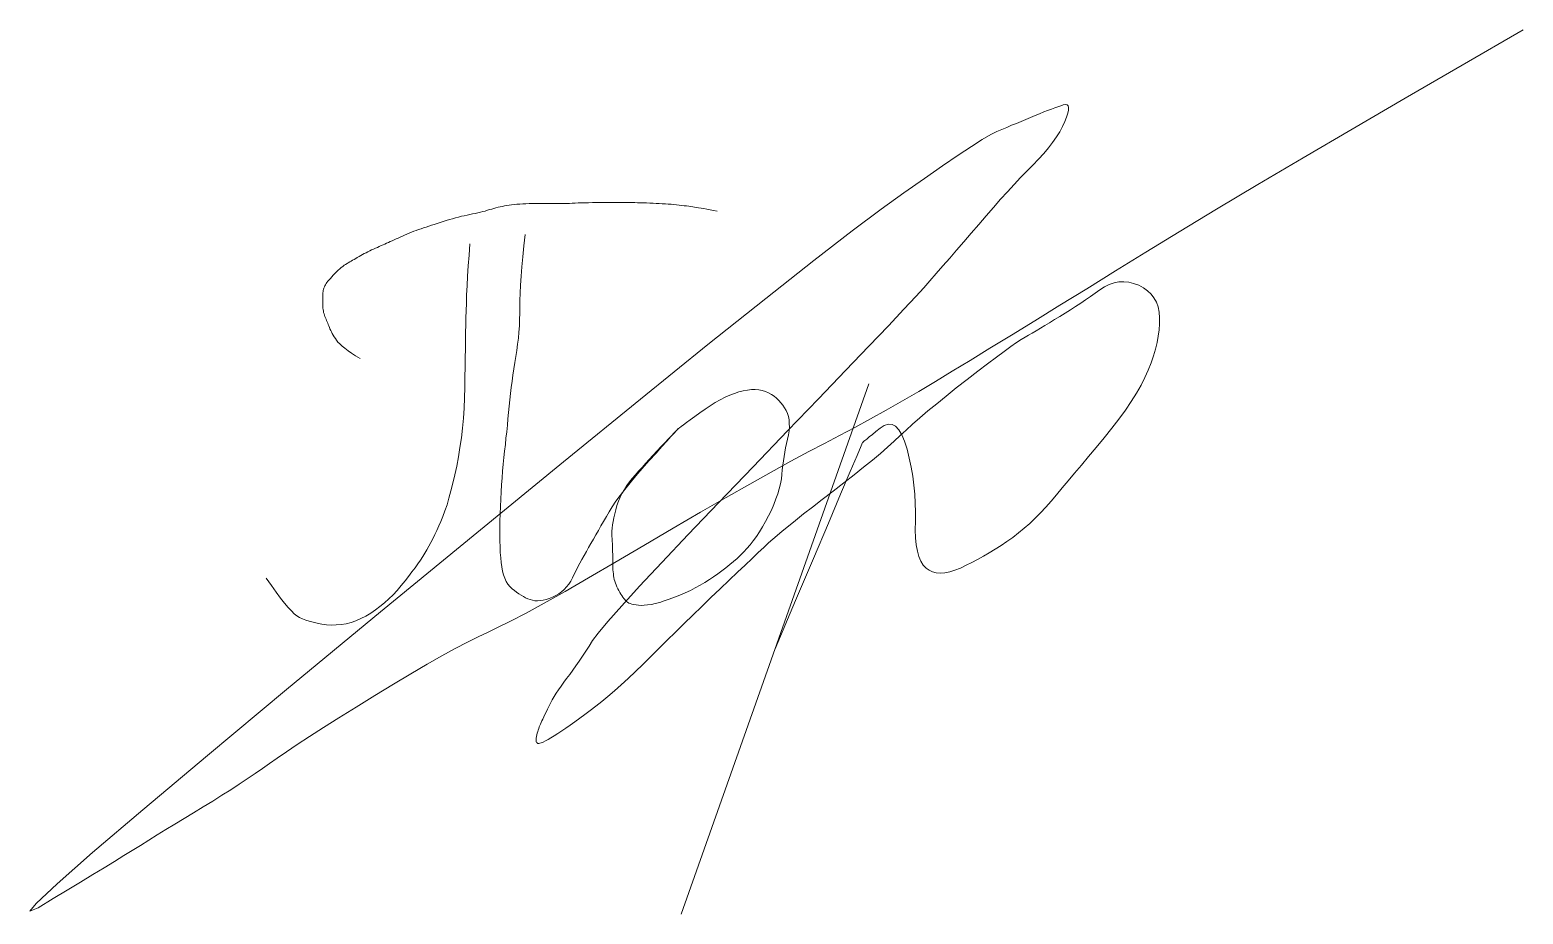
# Model space of a CAD drawing. Header units: metres. Extents: x 0.8 to 16.1, y -2.5 to 6.5.
import ezdxf

# ---------------------------------------------------------------- set-up
doc = ezdxf.new("R2010")
doc.units = ezdxf.units.M
doc.layers.add('!_ПОДПИСИ_Инженеров', color=160, linetype='Continuous', lineweight=0, true_color=0x003fff)

msp = doc.modelspace()

# ---------------------------------------------------------------- linework, layer by layer
at = {"layer": '!_ПОДПИСИ_Инженеров', "color": 6}
for points in [[(8.43, 0.195), (8.639, 0.688), (8.82, 1.115), (8.973, 1.476), (9.098, 1.772), (9.195, 2.002), (9.265, 2.166), (9.306, 2.265), (9.32, 2.298), (9.323, 2.3), (9.332, 2.307), (9.346, 2.318), (9.365, 2.334), (9.39, 2.355), (9.421, 2.38), (9.458, 2.41), (9.5, 2.444), (9.543, 2.473), (9.584, 2.486), (9.623, 2.483), (9.658, 2.464), (9.691, 2.429), (9.722, 2.378), (9.75, 2.311), (9.775, 2.229), (9.797, 2.138), (9.816, 2.048), (9.832, 1.957), (9.844, 1.865), (9.853, 1.773), (9.859, 1.681), (9.861, 1.589), (9.86, 1.497), (9.859, 1.408), (9.862, 1.328), (9.869, 1.256), (9.881, 1.192), (9.896, 1.136), (9.916, 1.089), (9.94, 1.05), (9.968, 1.019), (9.999, 0.996), (10.035, 0.979), (10.073, 0.969), (10.115, 0.966), (10.161, 0.969), (10.21, 0.979), (10.263, 0.996), (10.319, 1.019), (10.377, 1.047), (10.436, 1.077), (10.494, 1.108), (10.553, 1.141), (10.613, 1.175), (10.672, 1.212), (10.732, 1.25), (10.792, 1.29), (10.852, 1.332), (10.911, 1.377), (10.968, 1.424), (11.025, 1.474), (11.081, 1.527), (11.136, 1.582), (11.19, 1.64), (11.243, 1.701), (11.297, 1.766), (11.355, 1.835), (11.417, 1.908), (11.482, 1.987), (11.552, 2.069), (11.625, 2.157), (11.701, 2.249), (11.782, 2.346), (11.861, 2.443), (11.933, 2.537), (11.999, 2.628), (12.059, 2.716), (12.112, 2.801), (12.159, 2.883), (12.199, 2.961), (12.232, 3.037), (12.261, 3.109), (12.285, 3.181), (12.305, 3.25), (12.322, 3.317), (12.334, 3.383), (12.343, 3.447), (12.347, 3.509), (12.348, 3.569), (12.343, 3.626), (12.332, 3.679), (12.315, 3.727), (12.291, 3.771), (12.262, 3.81), (12.226, 3.844), (12.183, 3.874), (12.135, 3.9), (12.083, 3.919), (12.033, 3.932), (11.983, 3.937), (11.933, 3.935), (11.884, 3.926), (11.835, 3.909), (11.787, 3.886), (11.74, 3.855), (11.693, 3.821), (11.644, 3.787), (11.594, 3.752), (11.544, 3.718), (11.492, 3.684), (11.44, 3.65), (11.386, 3.616), (11.332, 3.583), (11.278, 3.55), (11.227, 3.519), (11.178, 3.489), (11.133, 3.462), (11.09, 3.437), (11.05, 3.413), (11.013, 3.391), (10.978, 3.371), (10.939, 3.348), (10.891, 3.316), (10.832, 3.275), (10.764, 3.226), (10.685, 3.168), (10.596, 3.101), (10.496, 3.025), (10.387, 2.941), (10.276, 2.854), (10.173, 2.772), (10.077, 2.694), (9.988, 2.621), (9.906, 2.551), (9.831, 2.486), (9.764, 2.425), (9.704, 2.369), (9.644, 2.312), (9.577, 2.252), (9.503, 2.187), (9.421, 2.119), (9.332, 2.046), (9.235, 1.969), (9.132, 1.887), (9.021, 1.802), (8.911, 1.718), (8.81, 1.641), (8.719, 1.57), (8.638, 1.505), (8.566, 1.447), (8.503, 1.396), (8.45, 1.351), (8.407, 1.313), (8.364, 1.275), (8.315, 1.229), (8.258, 1.177), (8.195, 1.117), (8.124, 1.05), (8.047, 0.977), (7.962, 0.896), (7.871, 0.808), (7.776, 0.718), (7.684, 0.628), (7.593, 0.54), (7.503, 0.453), (7.416, 0.367), (7.33, 0.283), (7.246, 0.199), (7.164, 0.117), (7.083, 0.038), (7.006, -0.036), (6.932, -0.106), (6.861, -0.172), (6.792, -0.233), (6.727, -0.289), (6.664, -0.34), (6.604, -0.387), (6.547, -0.431), (6.492, -0.472), (6.44, -0.51), (6.39, -0.546), (6.343, -0.58), (6.298, -0.611), (6.256, -0.64), (6.216, -0.667), (6.179, -0.69), (6.145, -0.711), (6.116, -0.728), (6.089, -0.742), (6.067, -0.754), (6.048, -0.761), (6.033, -0.766), (6.021, -0.768), (6.013, -0.767), (6.005, -0.763), (6, -0.758), (5.996, -0.75), (5.994, -0.74), (5.994, -0.728), (5.995, -0.714), (5.998, -0.698), (6.002, -0.681), (6.006, -0.664), (6.011, -0.647), (6.016, -0.631), (6.021, -0.616), (6.027, -0.6), (6.033, -0.586), (6.039, -0.571), (6.046, -0.556), (6.054, -0.539), (6.063, -0.519), (6.073, -0.497), (6.084, -0.474), (6.096, -0.448), (6.11, -0.42), (6.124, -0.39), (6.14, -0.358), (6.158, -0.325), (6.178, -0.291), (6.2, -0.256), (6.223, -0.22), (6.249, -0.183), (6.277, -0.145), (6.306, -0.106), (6.337, -0.065), (6.369, -0.022), (6.401, 0.023), (6.434, 0.07), (6.467, 0.12), (6.501, 0.171), (6.536, 0.224), (6.571, 0.28), (6.627, 0.357), (6.726, 0.475), (6.867, 0.635), (7.05, 0.835), (7.276, 1.077), (7.543, 1.361), (7.853, 1.685), (8.205, 2.051), (8.558, 2.417), (8.873, 2.744), (9.149, 3.031), (9.386, 3.279), (9.584, 3.488), (9.743, 3.656), (9.864, 3.785), (9.945, 3.875), (10.008, 3.946), (10.073, 4.02), (10.14, 4.097), (10.209, 4.176), (10.28, 4.258), (10.353, 4.342), (10.428, 4.43), (10.505, 4.519), (10.581, 4.609), (10.656, 4.694), (10.728, 4.776), (10.798, 4.853), (10.866, 4.927), (10.931, 4.997), (10.995, 5.063), (11.056, 5.125), (11.114, 5.185), (11.167, 5.243), (11.215, 5.3), (11.258, 5.356), (11.297, 5.411), (11.33, 5.464), (11.359, 5.517), (11.383, 5.568), (11.401, 5.614), (11.414, 5.654), (11.42, 5.686), (11.421, 5.711), (11.417, 5.729), (11.406, 5.739), (11.389, 5.743), (11.367, 5.738), (11.34, 5.73), (11.311, 5.72), (11.279, 5.709), (11.245, 5.696), (11.207, 5.681), (11.167, 5.666), (11.125, 5.648), (11.08, 5.63), (11.033, 5.61), (10.985, 5.59), (10.937, 5.57), (10.889, 5.55), (10.84, 5.53), (10.791, 5.509), (10.741, 5.488), (10.691, 5.467), (10.628, 5.436), (10.541, 5.385), (10.43, 5.315), (10.295, 5.226), (10.135, 5.117), (9.951, 4.989), (9.743, 4.842), (9.51, 4.675), (9.216, 4.456), (8.824, 4.153), (8.334, 3.767), (7.745, 3.296), (7.059, 2.741), (6.274, 2.102), (5.39, 1.379), (4.409, 0.572), (3.453, -0.218), (2.645, -0.89), (1.986, -1.444), (1.476, -1.879), (1.114, -2.197), (0.901, -2.397), (0.836, -2.478), (0.92, -2.441), (1.074, -2.349), (1.218, -2.261), (1.352, -2.18), (1.477, -2.104), (1.592, -2.034), (1.697, -1.969), (1.793, -1.91), (1.88, -1.857), (1.962, -1.806), (2.047, -1.753), (2.134, -1.7), (2.223, -1.645), (2.315, -1.589), (2.408, -1.532), (2.504, -1.474), (2.602, -1.414), (2.699, -1.355), (2.793, -1.296), (2.883, -1.239), (2.969, -1.183), (3.052, -1.128), (3.131, -1.075), (3.206, -1.023), (3.278, -0.972), (3.356, -0.917), (3.45, -0.853), (3.56, -0.78), (3.686, -0.698), (3.828, -0.607), (3.986, -0.507), (4.16, -0.398), (4.35, -0.281), (4.542, -0.164), (4.719, -0.057), (4.884, 0.039), (5.034, 0.125), (5.171, 0.2), (5.294, 0.265), (5.404, 0.32), (5.5, 0.364), (5.603, 0.412), (5.734, 0.477), (5.892, 0.561), (6.077, 0.663), (6.29, 0.782), (6.53, 0.92), (6.798, 1.075), (7.093, 1.249), (7.392, 1.425), (7.671, 1.588), (7.931, 1.737), (8.171, 1.874), (8.391, 1.997), (8.592, 2.108), (8.773, 2.205), (8.935, 2.289), (9.087, 2.369), (9.243, 2.452), (9.402, 2.538), (9.563, 2.628), (9.727, 2.722), (9.894, 2.819), (10.063, 2.919), (10.235, 3.024), (10.418, 3.135), (10.619, 3.258), (10.839, 3.393), (11.076, 3.539), (11.332, 3.696), (11.606, 3.865), (11.899, 4.046), (12.209, 4.237), (12.549, 4.446), (12.929, 4.675), (13.349, 4.926), (13.81, 5.199), (14.31, 5.492), (14.851, 5.808), (15.432, 6.144), (16.052, 6.502)], [(4.201, 3.153), (4.156, 3.182), (4.115, 3.209), (4.079, 3.234), (4.046, 3.258), (4.019, 3.281), (3.995, 3.302), (3.976, 3.322), (3.962, 3.341), (3.95, 3.358), (3.938, 3.375), (3.928, 3.392), (3.918, 3.409), (3.91, 3.425), (3.902, 3.441), (3.894, 3.456), (3.888, 3.471), (3.882, 3.486), (3.876, 3.5), (3.871, 3.515), (3.865, 3.529), (3.859, 3.543), (3.854, 3.556), (3.849, 3.57), (3.843, 3.583), (3.838, 3.596), (3.834, 3.61), (3.83, 3.624), (3.827, 3.638), (3.825, 3.653), (3.823, 3.667), (3.822, 3.683), (3.822, 3.698), (3.822, 3.713), (3.822, 3.728), (3.822, 3.743), (3.822, 3.757), (3.822, 3.771), (3.822, 3.785), (3.822, 3.798), (3.822, 3.811), (3.823, 3.824), (3.824, 3.836), (3.826, 3.848), (3.829, 3.86), (3.832, 3.872), (3.837, 3.884), (3.842, 3.895), (3.848, 3.906), (3.855, 3.917), (3.864, 3.93), (3.874, 3.943), (3.885, 3.957), (3.898, 3.971), (3.912, 3.987), (3.927, 4.003), (3.944, 4.02), (3.961, 4.037), (3.978, 4.053), (3.994, 4.067), (4.01, 4.081), (4.025, 4.093), (4.04, 4.104), (4.054, 4.113), (4.068, 4.122), (4.081, 4.129), (4.095, 4.138), (4.11, 4.146), (4.125, 4.155), (4.141, 4.164), (4.157, 4.173), (4.173, 4.183), (4.191, 4.193), (4.208, 4.203), (4.226, 4.213), (4.244, 4.223), (4.263, 4.232), (4.281, 4.242), (4.3, 4.251), (4.319, 4.26), (4.339, 4.269), (4.359, 4.278), (4.378, 4.286), (4.397, 4.295), (4.416, 4.304), (4.435, 4.312), (4.454, 4.32), (4.472, 4.329), (4.49, 4.337), (4.509, 4.345), (4.528, 4.354), (4.548, 4.363), (4.568, 4.372), (4.589, 4.381), (4.61, 4.391), (4.632, 4.401), (4.655, 4.411), (4.678, 4.421), (4.701, 4.431), (4.725, 4.441), (4.749, 4.45), (4.773, 4.459), (4.798, 4.468), (4.823, 4.477), (4.849, 4.485), (4.875, 4.494), (4.901, 4.502), (4.929, 4.511), (4.957, 4.52), (4.987, 4.529), (5.017, 4.539), (5.047, 4.549), (5.079, 4.559), (5.111, 4.569), (5.142, 4.578), (5.173, 4.587), (5.203, 4.595), (5.233, 4.603), (5.263, 4.609), (5.292, 4.616), (5.32, 4.622), (5.348, 4.627), (5.375, 4.633), (5.401, 4.639), (5.427, 4.645), (5.451, 4.651), (5.475, 4.657), (5.498, 4.664), (5.52, 4.671), (5.542, 4.677), (5.563, 4.683), (5.585, 4.689), (5.607, 4.695), (5.63, 4.7), (5.652, 4.704), (5.674, 4.709), (5.697, 4.712), (5.72, 4.716), (5.745, 4.719), (5.771, 4.722), (5.799, 4.725), (5.828, 4.727), (5.859, 4.729), (5.891, 4.73), (5.924, 4.732), (5.958, 4.733), (5.99, 4.734), (6.02, 4.734), (6.05, 4.734), (6.078, 4.735), (6.105, 4.734), (6.13, 4.734), (6.154, 4.734), (6.177, 4.733), (6.202, 4.733), (6.227, 4.733), (6.252, 4.733), (6.279, 4.733), (6.306, 4.734), (6.334, 4.735), (6.362, 4.737), (6.392, 4.738), (6.423, 4.739), (6.457, 4.74), (6.493, 4.741), (6.53, 4.741), (6.569, 4.742), (6.611, 4.742), (6.654, 4.742), (6.697, 4.742), (6.738, 4.742), (6.777, 4.742), (6.814, 4.742), (6.849, 4.742), (6.882, 4.742), (6.913, 4.742), (6.942, 4.742), (6.971, 4.742), (7, 4.742), (7.029, 4.741), (7.059, 4.741), (7.09, 4.74), (7.121, 4.739), (7.153, 4.738), (7.186, 4.737), (7.218, 4.735), (7.25, 4.733), (7.281, 4.731), (7.312, 4.729), (7.342, 4.727), (7.371, 4.725), (7.399, 4.722), (7.427, 4.719), (7.454, 4.717), (7.48, 4.714), (7.504, 4.711), (7.528, 4.708), (7.55, 4.705), (7.571, 4.702), (7.591, 4.699), (7.609, 4.697), (7.629, 4.693), (7.651, 4.69), (7.676, 4.685), (7.703, 4.681), (7.734, 4.675), (7.767, 4.669), (7.803, 4.662), (7.841, 4.655)], [(5.883, 4.419), (5.87, 4.301), (5.859, 4.191), (5.849, 4.088), (5.842, 3.992), (5.836, 3.903), (5.832, 3.821), (5.829, 3.746), (5.829, 3.679), (5.829, 3.615), (5.827, 3.551), (5.824, 3.488), (5.819, 3.424), (5.814, 3.361), (5.806, 3.299), (5.798, 3.236), (5.788, 3.174), (5.777, 3.112), (5.767, 3.049), (5.758, 2.986), (5.75, 2.923), (5.741, 2.86), (5.734, 2.796), (5.727, 2.732), (5.721, 2.668), (5.715, 2.604), (5.708, 2.539), (5.702, 2.474), (5.695, 2.408), (5.688, 2.343), (5.682, 2.277), (5.674, 2.21), (5.667, 2.144), (5.66, 2.077), (5.654, 2.008), (5.648, 1.938), (5.643, 1.867), (5.638, 1.795), (5.634, 1.722), (5.631, 1.647), (5.628, 1.571), (5.626, 1.497), (5.625, 1.426), (5.625, 1.358), (5.626, 1.295), (5.628, 1.234), (5.63, 1.178), (5.634, 1.125), (5.638, 1.076), (5.644, 1.031), (5.652, 0.988), (5.663, 0.95), (5.676, 0.915), (5.691, 0.883), (5.708, 0.855), (5.728, 0.83), (5.75, 0.809), (5.773, 0.79), (5.796, 0.773), (5.819, 0.757), (5.842, 0.742), (5.865, 0.729), (5.888, 0.717), (5.911, 0.707), (5.934, 0.698), (5.958, 0.691), (5.983, 0.686), (6.01, 0.685), (6.038, 0.687), (6.067, 0.691), (6.097, 0.698), (6.129, 0.709), (6.163, 0.722), (6.196, 0.738), (6.226, 0.756), (6.255, 0.777), (6.282, 0.801), (6.306, 0.827), (6.328, 0.856), (6.349, 0.887), (6.367, 0.921), (6.384, 0.956), (6.402, 0.993), (6.421, 1.03), (6.441, 1.068), (6.462, 1.107), (6.484, 1.146), (6.507, 1.187), (6.53, 1.228), (6.554, 1.27), (6.579, 1.313), (6.604, 1.357), (6.63, 1.402), (6.656, 1.448), (6.683, 1.495), (6.711, 1.543), (6.739, 1.592), (6.77, 1.643), (6.807, 1.699), (6.85, 1.758), (6.898, 1.821), (6.952, 1.889), (7.011, 1.96), (7.076, 2.035), (7.147, 2.114), (7.217, 2.19), (7.276, 2.256), (7.327, 2.312), (7.369, 2.358), (7.401, 2.393), (7.424, 2.419), (7.438, 2.434), (7.442, 2.439), (7.446, 2.441), (7.456, 2.449), (7.473, 2.462), (7.497, 2.479), (7.528, 2.502), (7.566, 2.529), (7.611, 2.562), (7.662, 2.6), (7.717, 2.638), (7.77, 2.673), (7.821, 2.705), (7.872, 2.733), (7.921, 2.759), (7.969, 2.78), (8.016, 2.799), (8.062, 2.814), (8.106, 2.825), (8.148, 2.833), (8.188, 2.837), (8.227, 2.838), (8.264, 2.835), (8.299, 2.828), (8.332, 2.818), (8.363, 2.804), (8.392, 2.787), (8.42, 2.769), (8.445, 2.749), (8.469, 2.727), (8.49, 2.704), (8.51, 2.679), (8.527, 2.653), (8.543, 2.624), (8.556, 2.594), (8.565, 2.562), (8.572, 2.529), (8.575, 2.493), (8.576, 2.456), (8.573, 2.417), (8.567, 2.376), (8.557, 2.333), (8.547, 2.289), (8.537, 2.245), (8.528, 2.201), (8.521, 2.156), (8.514, 2.111), (8.508, 2.066), (8.503, 2.02), (8.499, 1.974), (8.494, 1.927), (8.485, 1.878), (8.473, 1.828), (8.458, 1.776), (8.439, 1.723), (8.417, 1.667), (8.392, 1.61), (8.363, 1.552), (8.332, 1.494), (8.302, 1.44), (8.27, 1.388), (8.239, 1.341), (8.207, 1.296), (8.175, 1.255), (8.143, 1.217), (8.11, 1.183), (8.077, 1.15), (8.042, 1.118), (8.006, 1.086), (7.968, 1.054), (7.929, 1.023), (7.889, 0.992), (7.847, 0.961), (7.804, 0.931), (7.76, 0.901), (7.714, 0.872), (7.666, 0.844), (7.617, 0.818), (7.567, 0.792), (7.515, 0.768), (7.461, 0.744), (7.406, 0.722), (7.352, 0.701), (7.301, 0.684), (7.254, 0.669), (7.209, 0.658), (7.169, 0.649), (7.131, 0.643), (7.097, 0.64), (7.066, 0.639), (7.038, 0.641), (7.013, 0.644), (6.99, 0.647), (6.97, 0.651), (6.953, 0.657), (6.938, 0.663), (6.925, 0.67), (6.915, 0.678), (6.907, 0.687), (6.898, 0.698), (6.889, 0.71), (6.879, 0.723), (6.869, 0.738), (6.859, 0.754), (6.849, 0.771), (6.838, 0.79), (6.827, 0.809), (6.818, 0.828), (6.81, 0.847), (6.803, 0.866), (6.796, 0.885), (6.791, 0.904), (6.787, 0.922), (6.784, 0.94), (6.782, 0.959), (6.78, 0.979), (6.778, 1.001), (6.777, 1.024), (6.776, 1.048), (6.775, 1.074), (6.775, 1.101), (6.775, 1.13), (6.775, 1.158), (6.774, 1.187), (6.774, 1.214), (6.773, 1.241), (6.772, 1.267), (6.771, 1.293), (6.769, 1.318), (6.768, 1.343), (6.767, 1.368), (6.768, 1.396), (6.77, 1.426), (6.774, 1.459), (6.78, 1.494), (6.787, 1.532), (6.796, 1.572), (6.807, 1.614), (6.819, 1.658), (6.834, 1.7), (6.852, 1.741), (6.872, 1.781), (6.894, 1.821), (6.918, 1.859), (6.945, 1.896), (6.975, 1.932), (7.006, 1.968), (7.039, 2.006), (7.074, 2.045), (7.11, 2.085), (7.148, 2.126), (7.187, 2.168), (7.228, 2.212), (7.27, 2.257), (7.31, 2.299), (7.345, 2.336), (7.375, 2.368), (7.399, 2.393), (7.418, 2.413), (7.432, 2.428), (7.44, 2.436), (7.442, 2.439)], [(5.319, 4.324), (5.311, 4.207), (5.304, 4.097), (5.297, 3.992), (5.292, 3.894), (5.287, 3.803), (5.284, 3.718), (5.281, 3.639), (5.279, 3.567), (5.278, 3.496), (5.277, 3.419), (5.275, 3.338), (5.274, 3.252), (5.272, 3.162), (5.271, 3.066), (5.269, 2.966), (5.268, 2.86), (5.265, 2.754), (5.261, 2.649), (5.254, 2.546), (5.244, 2.444), (5.233, 2.345), (5.219, 2.247), (5.204, 2.152), (5.186, 2.058), (5.167, 1.968), (5.147, 1.883), (5.127, 1.805), (5.107, 1.731), (5.087, 1.664), (5.066, 1.602), (5.046, 1.546), (5.025, 1.495), (5.003, 1.448), (4.982, 1.403), (4.962, 1.36), (4.941, 1.318), (4.921, 1.279), (4.9, 1.241), (4.88, 1.205), (4.861, 1.171), (4.84, 1.136), (4.816, 1.1), (4.79, 1.061), (4.761, 1.021), (4.73, 0.979), (4.696, 0.934), (4.66, 0.888), (4.621, 0.84), (4.58, 0.792), (4.538, 0.747), (4.494, 0.704), (4.45, 0.664), (4.404, 0.627), (4.357, 0.592), (4.309, 0.56), (4.259, 0.53), (4.209, 0.504), (4.159, 0.483), (4.109, 0.465), (4.059, 0.452), (4.009, 0.443), (3.959, 0.439), (3.909, 0.438), (3.859, 0.442), (3.81, 0.449), (3.765, 0.457), (3.722, 0.467), (3.683, 0.477), (3.647, 0.489), (3.614, 0.503), (3.585, 0.517), (3.558, 0.533), (3.531, 0.554), (3.501, 0.582), (3.467, 0.618), (3.43, 0.662), (3.389, 0.714), (3.345, 0.773), (3.297, 0.841), (3.245, 0.916)], [(9.386, 2.897), (7.474, -2.507)]]:
    msp.add_lwpolyline(points, dxfattribs=at)

doc.saveas('drawing.dxf')
